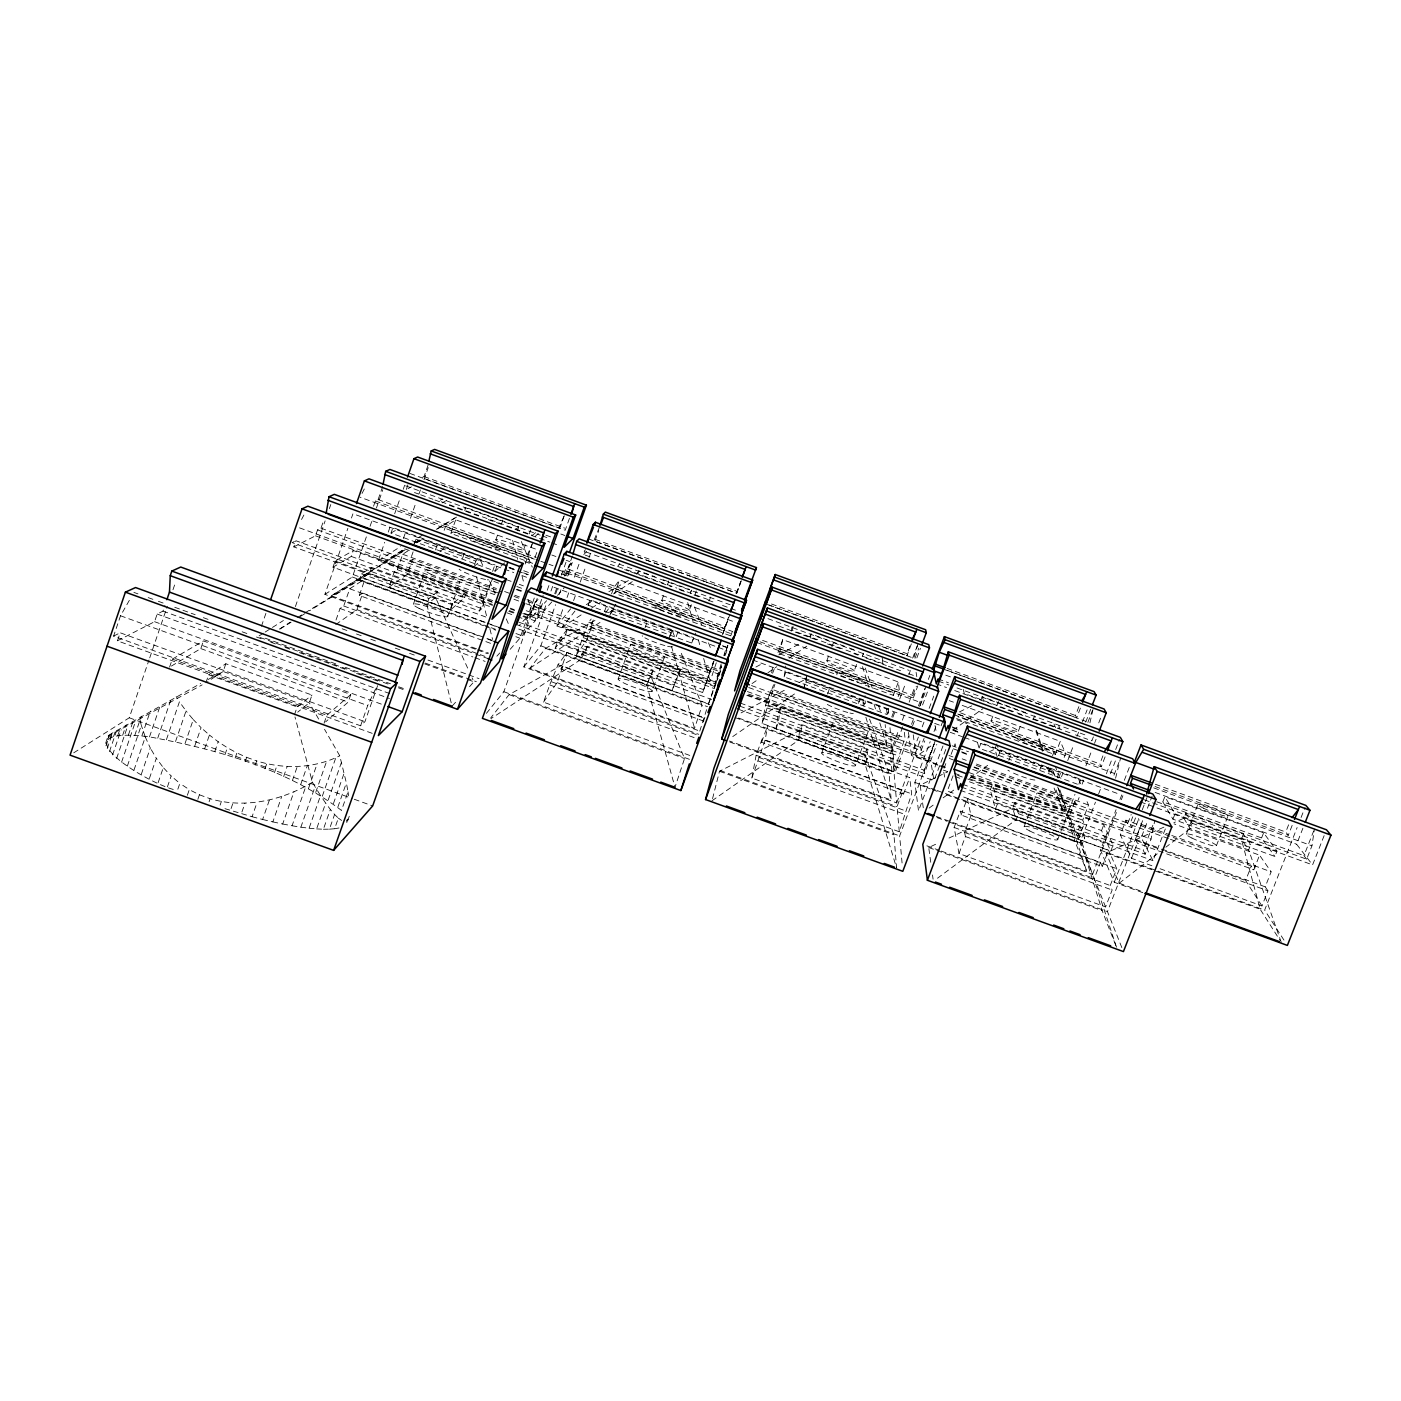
<?xml version="1.0" encoding="UTF-8"?>
<svg xmlns="http://www.w3.org/2000/svg" width="1401" height="1401" viewBox="0 0 1401 1401"><rect width="100%" height="100%" fill="white"/><g stroke="black" fill="none" stroke-linecap="round" stroke-linejoin="round"><path stroke-width="0.75" stroke-dasharray="5 3.75" d="M712.006 800.759L798.552 740.236L800.777 734.229L801.757 724.58L867.044 748.414L867.429 758.571L865.188 764.561L896.57 867.919L893.943 834.838L864.837 754.298L867.044 748.414M806.083 681.972L806.871 674.319L804.121 687.313L806.083 681.972L865.328 703.652L865.03 695.614M810.549 638.085L810.969 633.952L847.272 647.262M1152.62 802.826L1306.66 859.198L1311.949 845.819L1314.436 829.042M775.961 728.923L778.203 722.863L780.672 706.699L892.612 747.609L894.223 765.244L891.964 771.268L775.961 728.923L778.518 712.549L780.672 706.699M793.001 626.3L792.371 630.45L885.047 664.424M850.722 695.141L889.127 709.204L887.113 714.563L784.087 676.876L785.768 666.07M791.232 631.098L791.898 626.895M751.847 778.045L765.086 740.358L767.66 725.718L909.704 777.59L911.648 793.842L899.284 831.774L751.847 778.045L756.137 755.262L762.179 738.905L903.155 790.357L903.54 794.017L761.566 742.215L762.179 738.905M904.328 732.338L904.993 737.924L893.908 771.548L762.126 723.424L774.946 684.126M779.604 653.216L782.739 639.627L898.339 681.989L899.6 692.689L898.129 696.63M770.515 693.075L770.988 690.413L897.586 736.698L897.901 739.658L770.515 693.075L773.93 683.811M762.126 723.424L765.576 705.123L770.988 690.413M771.636 672.865L772.844 666.421M961.436 787.099L1145.177 854.207L1151.044 839.094L1154.844 820.198M1115.564 778.291L1120.59 758.011M1089.925 722.863L1093.253 708.328M712.549 798.658L719.501 771.286L799.586 730.446L801.757 724.58M739.71 706.104L924.572 773.632L935.448 739.938M173.269 789.463C138.804 779.306 56.705 725.228 149.504 736.873C216.7 749.377 286.277 768.729 341.476 810.426L348.026 791.828L346.362 782.914L339.76 755.804L324.524 729.291M919.634 706.542L925.711 686.578M917.935 643.987L913.75 658.242L766.277 604.146M718.433 676.21L721.708 666.736M727.925 645.458L724.177 655.703L727.714 645.423M618.769 594.865L730.744 635.879L731.41 633.777L616.02 591.52L614.689 593.376L619.575 579.839L735.683 622.394M699.782 731.094L706.892 708.731M721.533 665.51L708.451 703.827L576.021 655.458L588.788 622.307L591.187 618.997M721.182 663.899L714.878 683.688L556.862 625.932L563.395 607.666M723.897 655.388L726.506 647.174L722.461 645.686M652.971 670.221L650.817 676.123L684.529 758.554L674.984 787.292L646.667 684.774L652.971 670.221L587.299 646.229L581.818 654.267L579.629 660.309L491.103 718.538M594.97 620.433L545.549 648.365L529.893 668.224L694.563 728.292L702.111 705.526L680.448 651.202M574.953 611.064L562.256 627.175L710.167 681.236L716.296 662.761M377.622 685.597L364.943 721.673L360.6 725.788L113.604 636.107L120.521 615.757L130.801 597.789M372.211 733.353L117.421 640.835L120.171 632.779L364.943 721.673M105.635 743.353L108.052 735.858L111.695 733.441L200.623 683.478M107.772 739.325L109.243 735M105.951 745.84L109.471 735.49L202.129 684.861M110.206 737.802L111.695 733.441M107.229 748.607L112.115 734.247M113.516 736.628L115.355 731.217M109.436 751.654L116.038 732.303M117.421 640.835L154.565 621.694L157.175 614.041L162.989 611.099L164.933 605.407M117.666 735.805L120.206 728.345M112.57 754.946L121.204 729.658M122.623 735.332L126.195 724.877M73.745 752.81L129.26 717.785L148.996 659.959M149.714 657.892L167.332 606.265M172.971 589.751L175.808 581.485M116.616 758.466L127.596 726.313M128.332 735.192L133.253 720.797M121.572 762.197L135.197 722.321M134.759 735.42L141.326 716.174M127.351 766.084L141.308 725.333L139.977 719.781M516.619 624.601L702.619 692.549L714.002 661.237M531.715 608.192L709.239 673.093L710.149 670.449L533.763 605.968L529.631 614.076L519.561 625.126M566.127 570.802L724.335 628.751L725.053 626.65L567.755 569.034L564.253 576.056M736.488 593.078L740.656 581.573M141.834 735.98L150.362 711.043M133.971 770.112L145.301 737.031L141.308 725.333M169.556 667.156L172.305 659.135L203.443 640.94L350.81 694.511L348.149 702.129L325.662 721.83M149.504 736.873L160.292 705.439M141.326 774.245L150.31 748.046L145.301 737.031M157.735 738.117L171.01 699.397M149.399 778.448L156.334 758.274L150.31 748.046M166.421 739.658L179.433 701.796L176.176 696.49M171.395 666.07L200.798 648.593L203.443 640.94M158.12 782.686L163.304 767.608L156.334 758.274M175.545 741.497L186.035 710.955L179.433 701.796M167.402 786.924L171.15 776.014L163.304 767.608M185.002 743.633L193.268 719.589L186.035 710.955M205.912 682.742L208.626 674.809L225.841 663.759L311.985 695.054L309.288 702.759L297.73 712.163M177.839 789.201L179.853 783.369L171.15 776.014M194.739 746.05L201.079 727.644L193.268 719.589M225.841 663.759L223.179 671.482L207.628 681.604M187.349 795.278L189.293 789.656L179.853 783.369M204.686 748.712L209.414 735.035L201.079 727.644M197.856 799.306L199.415 794.787L189.293 789.656M214.791 751.601L218.188 741.742L209.414 735.035M261.409 626.352L266.4 611.922M485.849 617.018L293.807 546.88L295.926 540.733L481.804 608.629L492.679 577.983L479.3 610.976L292.161 542.625L295.926 540.733M224.948 754.719L227.382 747.731L218.188 741.742M209.117 801.705L210.15 798.728C244.58 808.972 282.231 800.479 312.423 782.231L294.981 716.962M235.123 758.029L236.892 752.932L227.382 747.731M220.115 805.102L221.376 801.46M293.807 546.88L315.505 535.812L317.554 529.893L320.987 528.177L323.543 520.822M295.401 606.58L325.137 520.874M329.375 508.633L330.794 504.553M245.228 761.496L246.664 757.346L236.892 752.932M231.077 808.57L233.021 802.948M255.192 765.121L256.663 760.918C283.702 769.359 314.192 768.676 339.76 755.804M241.935 811.967L244.982 803.176M333 567.177L335.137 561.048L353.332 550.505L466.586 591.905L464.502 597.807L450.421 610.048L333 567.177L351.266 556.425L353.332 550.505M475.359 649.223L324.892 594.357L347.868 528.335M351.458 518.02L352.894 513.904M264.964 768.851L266.785 763.633M224.948 808.675L252.075 816.73L257.154 802.16M274.456 772.687L276.978 765.471M294.42 714.86L297.17 706.962L311.985 695.054M252.075 816.73L262.617 819.48L269.447 799.901M373.542 506.216L375.38 500.945L378.112 499.562L382.683 486.445M336.012 620.03L340.04 608.489L343.718 606.003L349.725 588.788L365.136 578.736L488.249 623.69M324.892 594.357L352.369 577.019L366.519 536.425M370.057 526.286L372.193 520.191M376.431 508.02L382.806 489.755M283.632 776.592L287.17 766.435M262.617 819.48L272.845 821.897L281.741 796.433M371.58 567.405L369.496 573.359L359.392 579.891L426.832 604.514L435.536 597.491L437.637 591.537L371.58 567.405L361.528 573.815L359.392 579.891L309.551 610.766M292.389 780.55L297.31 766.487M490.543 643.322L359.304 595.425L365.136 578.736M335.75 624.566L356.94 609.68L362.719 593.113L484.886 637.7M272.845 821.897L282.687 824.016L293.947 791.793M492.276 602.325L378.27 560.663L384.697 542.31M388.252 532.117L390.406 525.988M394.679 513.747L400.388 497.443M403.243 489.282L404.661 485.201M300.707 784.507L307.309 765.646M324.051 723.231L326.853 715.246L350.81 694.511M504.71 562.852L495.166 571.153L391.019 533.045L392.928 527.599L495.043 564.971M406.272 489.509L407.989 484.606M282.687 824.016L292.056 825.767L305.978 786.014M308.5 788.465L317.099 763.913M292.056 825.767L300.865 827.185L315.05 786.714L312.423 782.231M569.436 518.37L565.198 530.243L421.841 477.653L424.065 476.55L428.216 464.694M403.383 538.509L405.519 532.433M410.475 518.265L416.167 502.066M419.004 493.958L420.423 489.912M423.978 479.79L428.233 467.636M315.715 792.388L326.626 761.286M485.201 622.307L388.953 587.159L394.381 571.661L397.324 569.682L402.717 554.271L409.793 549.665M300.865 827.185L309.078 828.236L320.549 795.54L315.05 786.714M322.3 796.223L335.802 757.783M414.031 544.604L415.939 539.192L422.296 535.147M495.586 592.57L409.828 561.206L413.102 551.836M309.078 828.236L316.608 828.919L325.662 803.141L320.549 795.54M388.953 587.159L407.341 574.217L412.559 559.349L501.856 591.993M328.219 799.989L341.494 762.214M316.608 828.919L323.403 829.234L330.356 809.445L325.662 803.141M360.6 725.788L367.692 705.579L376.414 687.12M333.42 803.631L344.173 773.019M323.403 829.234L329.428 829.164L334.594 814.454L330.356 809.445M337.851 807.116L346.362 782.914M413.33 604.321L425.274 570.382M329.428 829.164L334.629 828.744L338.359 818.131L334.594 814.454M435.413 549.963L437.532 543.956M444.135 530.366L445.553 526.391L455.675 519.789L537.511 549.77M349.269 816.258L346.677 823.578L347.273 819.095M532.678 563.342L450.877 533.396L455.675 519.789M437.637 591.537L428.969 598.455L426.832 604.514L452.05 706.174L456.428 701.306M464.729 510.612L465.868 507.425L462.645 509.474M462.488 558.526L464.642 552.449M447.795 616.352L459.773 582.483M450.421 610.048L452.576 603.936L466.586 591.905M474.536 564.708L475.815 561.1L481.296 556.74M495.849 539.77L497.95 533.869M501.435 524.027L502.836 520.086M492.592 571.398L494.746 565.321M495.166 571.153L497.092 565.724M517.67 530.016L518.808 526.829L514.727 525.34M523.694 549.612L525.795 543.711M529.28 533.886L530.681 529.946M525.165 563.99L532.1 544.534M535.129 557.16L537.301 551.083M510.157 649.328L519.929 638.208L534.639 597.036M559.664 528.667L564.778 514.36L558.824 528.054L548.632 524.307M515.936 633.532L522.065 635.774L535.129 602.693L538.037 599.558M533.763 605.968L536.373 598.665M486.41 713.354L503.852 691.726L537.178 598.437M526.216 603.761L538.474 608.244L543.15 595.18M522.065 635.774L535.112 620.923L540.401 606.09L526.198 600.906M522.801 613.498L537.056 618.699L543.588 600.434M547.213 590.276L549.402 584.182M697.733 730.341L523.834 666.911L546.583 603.341M550.978 591.029L553.185 584.882M554.726 593.691L556.933 587.527M561.363 575.163L567.247 558.701M555.672 593.954L557.808 587.982M563.762 574.182L565.198 570.207L572.291 562.519L566.162 560.277M567.755 569.034L572.431 555.969M523.834 666.911L540.821 645.826L555.567 604.689M559.244 594.409L561.451 588.227M565.864 575.881L571.766 559.437M561.311 573.832L567.44 576.074L572.291 562.519M567.037 597.526L569.226 591.45M574.305 577.23L579.401 563.027M589.926 556.845L583.797 554.586L584.97 551.329M555.146 648.295L557.335 642.201L567.633 628.839L680.221 669.976L671.85 690.903L555.146 648.295L565.514 634.706L567.633 628.839M732.408 591.59L593.796 540.733L599.365 527.494M573.587 600.591L575.811 594.427M580.242 582.08L586.143 565.619M589.103 557.388L590.574 553.272M595.005 540.926L598.7 530.629M689.765 755.437L543.518 702.146L549.7 684.949L558.001 664.792L566.95 652.428L709.799 704.598M703.74 721.112L560.995 669.03L566.95 652.428M543.518 702.146L557.09 682.672L562.992 666.211L704.738 717.942M588.087 605.162L590.031 599.733L693.635 637.648L691.656 643.059L588.087 605.162L591.59 600.556M590.609 627.315L592.22 625.039L719.431 671.552L718.625 674.109L590.609 627.315L593.971 617.981M576.021 655.458L586.896 639.837L592.22 625.039M587.299 646.229L585.18 652.148L579.629 660.309L646.667 684.774L650.817 676.123L585.18 652.148L509.088 694.633L490.63 718.065M604.409 611.799L607.281 603.831M611.536 593.919L613.691 587.965L619.575 579.839M611.536 610.766L609.593 616.142L615.88 604.409L611.536 610.766L671.097 632.569L673.531 627.49M637.683 574.007L638.821 570.837L655.038 576.774M618.121 679.082L630.327 645.353M645.108 627.63L648.033 619.575M661.71 600.539L664.564 592.711M667.401 584.865L668.82 580.942M722.653 634.408L729.781 614.776M702.619 692.549L714.738 659.206M669.801 636.142L671.097 632.569M652.025 691.394A18.108 2.504 19.9 0 0 628.786 680.308A18.108 2.504 19.9 0 0 624.636 683.39A18.108 2.504 19.9 0 0 652.025 691.394L664.407 657.297M690.36 593.323L691.516 590.154L689.747 593.814M676.21 636.684L677.664 632.639M689.187 610.556A14.675 1.646 20 0 0 670.203 601.905A14.675 1.646 20 0 0 667.104 603.778A14.675 1.646 20 0 0 689.187 610.556L691.323 604.689M694.878 594.9L696.315 590.977M671.85 690.903L680.221 669.976M736.576 593.551L741.777 579.331L736.716 593.306L720.482 587.352M724.335 628.751L728.45 617.368M722.706 634.128L728.362 618.647M709.239 673.093L713.529 661.377M730.744 635.879L732.145 632.026M725.228 655.405L728.187 647.332M715.648 683.846L717.732 678.119M708.293 704.65L718.03 678.031M718.783 676L721.778 667.804M703.249 722.04L705.754 714.773M782.739 639.627L777.783 653.094L778.185 650.905L893.067 692.97L893.313 695.404L836.555 674.634M772.616 673.338L774.806 667.401M784.087 676.876L786.084 671.482M761.566 742.215L767.66 725.718M809.796 637.105L810.969 633.952M826.818 660.694L828.972 654.862M831.861 647.052L833.315 643.164M827.518 693.985L829.76 687.979M821.757 752.932L834.208 719.431M854.155 670.991A14.623 1.646 20.4 0 0 834.576 662.113A14.623 1.646 20.4 0 0 832.719 664.442A14.623 1.646 20.4 0 0 854.155 670.991L857.062 663.198M862.228 656.333L863.401 653.181L863.576 657.524M858.463 703.372L859.969 699.362M855.451 765.646A18.02 2.487 20.4 0 0 831.301 754.246A18.02 2.487 20.4 0 0 829.042 757.994A18.02 2.487 20.4 0 0 855.451 765.646L867.955 732.163A18.038 2.294 20.4 0 0 843.717 720.902A18.038 2.294 20.4 0 0 841.563 724.352A18.038 2.294 20.4 0 0 867.955 732.163M911.368 643.865L906.972 655.615L910.317 643.847M893.313 695.404L898.339 681.989M912.646 658.137L917.182 646.001M891.772 716.944L893.996 711.007M892.84 717.417L895.134 711.288M899.705 699.064L905.817 682.76M908.864 674.599L910.387 670.519M914.976 658.295L918.793 648.103M916.849 657.962L920.475 648.26M746.838 695.369L891.824 748.362L898.601 730.271M902.367 720.219L904.626 714.195M909.144 702.146L915.168 686.07M891.964 771.268L890.441 753.44L892.612 747.609M893.908 771.548L892.104 751.374L897.586 736.698M759.99 641.798L913.294 697.961L912.927 695.474L916.377 686.227M913.294 697.961L917.795 685.947M897.901 739.658L902.752 726.734M911.543 724.247L913.837 718.135M918.426 705.911L924.993 688.504M928.355 679.432L929.879 675.352M729.851 742.057L896.693 802.913L894.188 774.841L908.706 736.173M912.524 725.981L915.589 717.837M920.177 705.631L926.289 689.345M922.576 704.966L927.865 690.833M937.864 765.174L911.438 755.524L918.373 737.084M922.208 726.839L924.52 720.692M929.143 708.398L933.767 696.104M896.693 802.913L920.334 740.026M899.284 831.774L897.025 806.643L903.155 790.357M748.747 687.541L921.14 750.551L920.667 747.433L924.065 738.397M903.54 794.017L909.704 777.59M921.14 750.551L924.783 740.849M942.961 745.997L918.513 810.864L914.871 782.388L930.176 741.707M934.012 731.532L937.076 723.389M924.572 773.632L924.065 770.2L933.942 743.984M902.069 862.981L899.652 835.907L934.187 744.141M941.104 725.788L943.398 719.676M933.661 778.693L930.684 760.655L936.779 744.491M934.747 778.693L946.043 748.764M944.064 768.273L946.13 762.774M981.12 699.905L982.311 696.77L994.342 701.183M953.048 775.804L947.304 791.04L955.482 794.034M1077.422 784.21L979.036 748.204L981.068 742.845L1083.568 780.357L1081.519 785.698L1078.28 778.448M991.05 720.867L993.256 715.053M996.917 705.351L998.388 701.481M961.051 814.997L967.268 798.605L1108.541 850.197L1116.755 868.69L1110.24 885.52L1112.131 890.02L1105.582 906.937L959.002 853.524L954.116 827.466L960.28 811.197L1100.486 862.368L1102.237 866.519L961.051 814.997L960.28 811.197M996.864 743.861L994.885 749.08L997.6 758.099L999.613 752.792L997.407 745.647M959.002 853.524L965.447 836.537L964.606 832.422L971.016 815.522L967.268 798.605M990.279 789.919L992.486 784.105L1103.778 824.786L1113.059 845.171L1110.748 851.16L995.446 809.06L990.279 789.919L1101.554 830.565L1110.748 851.16M1018.387 731.164L1020.593 725.333M1008.878 760.358L1011.907 752.372M995.446 809.06L997.722 803.036L992.486 784.105M1033.308 719.046L1034.498 715.893L1036.057 719.676M1014.954 802.458L1012.73 808.307L1016.163 819.69L1082.395 843.857L1116.807 948.039L1102.167 910.685L1077.614 832.001L1079.856 826.17L1014.954 802.458L1018.439 813.718L1016.163 819.69L936.814 878.725M1039.822 769.727L1042.116 763.755M1024.078 826.783L1036.793 793.491M1052.554 755.699L1053.99 751.917L958.004 716.769M956.568 718.573L1055.163 754.684L1060.259 741.322L961.629 705.176M1080.399 708.118L1076.668 717.855L1075.495 715.508L1079.19 705.824M1064.182 757.433L1065.671 753.51L1060.259 741.322M1057.195 777.888L1058.543 774.35L1055.478 766.907M1058.666 778.01L1060.925 772.109M1061.503 776.802L1063.061 772.757M1067.72 760.585L1073.919 744.351M1077.019 736.243L1078.577 732.18M1082.465 722.04L1087.106 709.869M1085.757 722.128L1090.941 708.608M1087.859 722.408L1092.482 710.325M1093.393 736.856L1091.869 740.831L1089.978 737.119M1098.734 722.916L1101.781 714.965M970.368 777.065L1067.93 812.72L1074.97 794.349M1078.875 784.157L1080.434 780.077M1085.915 765.804L1091.379 751.531M1094.514 743.371L1096.072 739.29M1057.755 839.497L1070.522 806.205M963.678 797.029L1078.402 838.919L1069.296 816.118L1074.882 801.53L975.324 765.121M974.063 767.503L1076.301 804.875L1079.12 797.537M1105.091 756.855L1101.256 766.802L1099.82 763.93L1103.34 754.736M1078.402 838.919L1084.234 823.735L1082.728 820.145L1088.524 805.05L1086.055 799.463M949.23 822.072L1092.57 874.347L1079.891 842.649L1095.459 802.16M1098.577 794.052L1101.676 785.961M1106.352 773.807L1112.569 757.608M1115.686 749.517L1119.574 739.395M1079.856 826.17L1084.689 837.921L1082.395 843.857L1077.614 832.001L1012.73 808.307L946.305 839.304M1110.468 773.772L1115.861 759.71M1113.97 775.208L1119.119 761.829M1101.554 830.565L1103.778 824.786M1124.32 780.339L1130.362 764.631M1142.778 892.665L1114.268 882.262L1100.468 850.162L1116.054 809.69M1119.959 799.568L1122.306 793.509M1092.57 874.347L1117.438 809.813M1121.325 799.726L1122.884 795.698M1105.582 906.937L1094.251 878.567L1100.486 862.368M1102.237 866.519L1108.541 850.197M1151.902 865.748L1131.518 858.305L1120.31 834.768L1125.931 820.198L1251.303 866.028L1253.807 869.776L1259.552 855.17L1174.056 823.876M1168.364 838.534L1127.665 823.665L1131.202 814.489M1135.528 817.921L1131.798 827.571L1129.977 823.963L1132.761 816.783M1114.268 882.262L1139.188 817.764M1142.305 809.708L1146.981 797.607M1121.833 947.584L1107.455 911.613L1142.726 820.408M1147.419 808.254L1152.13 796.101M1160.063 868.725L1261.968 905.939L1267.905 890.843L1137.384 843.157L1135.528 839.444L1141.36 824.366L1138.348 818.604M1131.518 858.305L1137.384 843.157M1165.317 828.954L1153.005 860.687L1141.237 837.605L1147.454 821.546M1145.177 854.207L1143.198 850.249L1154.056 822.194M1162.83 801.827L1164.826 796.661L1263.614 832.824L1276.976 851.143L1274.892 856.466L1172.952 819.165L1162.83 801.827L1261.583 837.973L1274.892 856.466M1172.952 819.165L1175.019 813.841L1164.826 796.661M1281.25 942.278L1248.659 849.952L1250.725 844.68L1243.423 834.12L1185.859 813.053L1183.845 818.237L1173.863 822.702M1186.262 834.313L1197.82 804.559M1185.859 813.053L1192.111 823.228L1190.062 828.516L1165.877 847.185M1216.418 845.679L1228.029 815.925M1243.423 834.12L1241.391 839.304L1260.199 909.284L1280.076 940.439M1261.583 837.973L1263.614 832.824M1261.968 905.939L1245.612 880.546L1251.303 866.028M1292.16 825.399L1288.272 835.294L1285.768 832.036L1289.34 822.895M1267.905 890.843L1265.226 886.833L1271.127 871.825L1259.552 855.17M1283.964 940.106L1264.648 910.107L1297.133 827.536M1301.091 817.466L1305.049 807.414M1324.138 835.626L1312.579 864.907L1296.608 844.225L1302.895 828.254M1306.66 859.198L1303.946 855.661L1313.683 830.951M691.656 643.059L695.772 633.129M709.081 600.976L710.675 597.106M532.783 542.59L526.005 557.983L360.11 497.215M669.135 637.928L672.427 631.08L613.971 609.68L608.279 612.902M362.036 493.45L364.925 487.793M301.548 519.473L304.577 513.729M636.474 574.27L638.821 570.837M605.6 612.973L608.945 608.157M560.995 669.03L562.992 666.211M617.683 566.372L619.907 563.465M556.862 625.932L570.645 608.822M537.056 618.699L551.784 601.94M557.528 595.372L564.218 587.772M469.528 686.7L473.888 681.814L472.102 677.891M496.882 656.176L499.754 652.971M524.447 613.375L532.59 616.352L546.618 600.696M538.474 608.244L540.401 606.09M567.44 576.074L569.034 574.305L562.939 572.081M583.797 554.586L586.564 551.556M584.129 551.258L585.548 549.7M346.537 821.021L348.184 819.287M479.3 610.976L481.804 608.629M535.375 536.198L538.387 533.571M535.585 532.66L532.59 535.235L439.021 500.928L442.348 499.001M473.906 566.494L480.788 560.943L483.415 566.932M516.023 529.053L518.808 526.829M1163.898 827.15L1106.019 852.999L1119.224 883.19L1157.226 853.839M929.108 808.079L934.379 804.227M943.153 797.817L953.696 790.129M969.492 778.606L990.577 763.23M913.242 734.807L916.236 756.558L933.731 743.984M952.978 730.166L982.731 708.801M440.002 551.258L446.691 546.548M732.758 736.576L795.19 693.477M752.039 683.583L757.328 679.958M767.941 672.725L776.767 666.683M789.131 658.242L806.783 646.176M359.304 595.425L362.719 593.113M409.828 561.206L412.559 559.349M450.877 533.396L453.136 531.855L532.433 560.908M529.893 668.224L600.539 622.062M562.256 627.175L582.361 614.111M591.502 608.174L600.644 602.237M613.445 593.919L633.55 580.837M417.235 542.537L422.034 539.438L480.788 560.943M279.552 629.014L290.287 622.132M476.445 648.733L331.319 595.793L405.257 549.735M491.874 601.467L383.962 562.029L402.893 549.875M263.318 633.199L257.837 636.649L390.266 684.844M265.157 632.044L270.638 628.594M272.459 627.438L283.422 620.52M378.27 560.663L400.546 546.618M280.007 629.049L291.075 622.202M300.322 616.475L307.695 611.904M383.962 562.029L404.241 549.472M415.291 542.625L422.682 538.072M437.427 528.948L457.689 516.391M331.319 595.793L404.854 550.295M413.925 543.063L421.368 538.492M436.254 529.35L454.87 517.932M416.43 542.87L422.034 539.438M297.432 617.543L302.984 614.146M304.823 613.008L369.496 573.359L435.536 597.491L467.654 668.084M391.019 533.045L398.234 528.807M442.313 502.871L447.339 499.929M586.248 604.619L593.779 600.311M608.857 591.73L629.574 579.909M208.136 679.485L223.179 671.482L309.288 702.759L319.095 719.816M755.91 667.016L763.527 662.971M778.763 654.88L799.708 643.742M741.076 712.881L785.576 689.66M799.113 682.602L804.927 679.573L863.069 700.85L864.522 704.896M408.006 488.634L411.491 486.865M113.604 636.107L120.171 632.779M959.387 711.953L972.837 705.298M923.277 807.799L920.159 785.138L935.886 777.537M937.864 776.592L947.689 771.846M988.983 751.934L994.885 749.08L1052.729 770.252L1056.512 779.656M930.754 862.298L928.723 847.517L938.495 842.947M108.122 736.033L109.471 735.49M334.629 828.744L338.972 827.973M246.664 757.346L256.663 760.918M133.883 592.395L137.981 593.884M148.191 597.614L156.369 600.574M158.401 601.327L166.579 604.286M174.74 607.263L195.177 614.706M203.355 617.666L209.485 619.907M242.163 631.798L248.292 634.023M256.471 637L262.582 639.224M270.761 642.201L276.89 644.425M285.068 647.402L291.198 649.626M299.359 652.603L330.006 663.759M332.055 664.494L348.394 670.449M356.554 673.408L379.041 681.587M162.989 611.099L391.212 694.108M157.175 614.041L389.425 698.504M154.565 621.694L381.72 704.265M120.521 615.757L367.692 705.579M200.798 648.593L348.149 702.129M172.305 659.135L326.853 715.246M208.626 674.809L297.17 706.962M129.26 717.785L352.211 798.517M354.26 799.253L372.666 805.925M402.717 554.271L496.427 588.525M504.588 591.52L512.731 594.497M514.762 595.232L524.955 598.963M526.986 599.716L535.129 602.693M588.788 622.307L720.534 670.484M773.912 690.01L904.993 737.924M962.189 758.852L966.252 760.34M976.444 764.053L1088.524 805.05M1141.36 824.366L1169.747 834.751M1171.779 835.486L1271.127 871.825M514.027 596.441L524.167 600.153M948.897 755.454L952.96 756.943M320.987 528.177L498.388 593.043M751.426 685.544L920.667 747.433M974.098 766.96L1129.977 823.963M513.974 599.278L524.184 603.025M953.608 760.025L949.528 758.536L955.097 743.773L956.393 749.605M1170.395 839.287L1253.807 869.776M317.554 529.893L496.112 595.18M972.662 769.394L1131.798 827.571M299.551 527.862L484.781 595.565M526.198 610.696L708.223 677.226M747.381 691.551L930.299 758.414M969.229 772.634L1151.044 839.094M315.505 535.812L493.607 600.906M529.631 614.076L716.874 682.515M748.642 694.125L930.684 760.655M970.578 775.243L1141.237 837.605M510.192 608.157L514.272 609.645M747.854 695.019L886.868 745.822L885.169 724.527M916.236 756.558L946.743 767.713M971.173 776.627L1062.711 810.093L1055.303 787.59M510.594 609.032L514.657 610.521M939.896 765.927L948.022 768.886M397.324 569.682L493.012 604.637M509.299 610.591L515.41 612.832M523.554 615.81L529.648 618.034M583.271 637.63L714.948 685.754L714.072 688.486L581.555 640.064M768.291 705.246L899.302 753.108M954.414 773.264L960.526 775.489M970.718 779.219L1082.728 820.145M1135.528 839.444L1159.853 848.341M1161.884 849.076L1265.226 886.833M407.341 574.217L492.522 605.355M508.738 611.274L514.832 613.498M522.941 616.475L535.112 620.923M586.896 639.837L714.037 686.297M765.576 705.123L892.104 751.374M943.381 770.112L947.444 771.583M957.583 775.296L965.709 778.273M967.741 779.009L1069.296 816.118M1120.31 834.768L1163.443 850.53M1165.509 851.283L1245.612 880.546M394.381 571.661L490.7 606.861M507.092 612.85L515.288 615.845M517.337 616.598L527.582 620.345M767.783 708.1L899.617 756.277M955.097 776.557L961.244 778.798M969.457 781.793L1084.234 823.735M351.266 556.425L464.502 597.807M565.514 634.706L678.084 675.842M778.518 712.549L890.441 753.44M518.86 622.167L703.6 689.66M740.446 703.109L924.065 770.2M962.732 784.315L1143.198 850.249M335.137 561.048L452.576 603.936M557.335 642.201L674.074 684.826M778.203 722.863L894.223 765.244M997.722 803.036L1113.059 845.171M518.738 629.031L711.603 699.467M738.204 709.186L933.994 780.69M960.438 790.357L1153.005 860.687M361.528 573.815L428.969 598.455M581.818 654.267L648.856 678.749M800.777 734.229L867.429 758.571M1018.439 813.718L1084.689 837.921M487.25 623.06L497.495 626.79M490.297 624.443L496.462 626.685M352.369 577.019L489.282 627M491.331 627.753L495.411 629.242M515.848 636.702L519.929 638.208M540.821 645.826L707.54 706.699M738.572 718.03L894.188 774.841M914.871 782.388L935.255 789.831M937.287 790.584L943.398 792.808M945.43 793.561L959.703 798.763M961.734 799.498L1079.891 842.649M1100.468 850.162L1155.878 870.389M1157.927 871.142L1264.648 910.107M356.8 579.454L483.503 625.704M485.552 626.457L495.779 630.187M545.549 648.365L702.111 705.526M735.385 717.662L889.092 773.79L891.176 800.006L729.448 741.006M920.159 785.138L930.352 788.851M932.401 789.604L938.512 791.828M946.656 794.805L1075.11 841.703L1086.738 871.334L936.061 816.38M1106.019 852.999L1260.199 909.284M486.918 638.453L493.029 640.677M349.725 588.788L479.685 636.212M487.793 639.171L493.888 641.395M558.001 664.792L705.386 718.573M765.086 740.358L911.648 793.842M971.016 815.522L1116.755 868.69M478.477 649.469L488.704 653.199M1119.224 883.19L1143.829 892.157M477.391 649.976L487.548 653.689M936.936 817.589L947.181 821.319M356.94 609.68L487.163 657.174M557.09 682.672L698.749 734.334M756.137 755.262L897.025 806.643M954.116 827.466L1094.251 878.567M343.718 606.003L473.591 653.356M475.622 654.092L487.793 658.54M551.854 681.902L699.152 735.613M758.817 757.381L905.274 810.776M964.606 832.422L1110.24 885.52M340.04 608.489L472.89 656.946M474.939 657.682L485.166 661.412M549.7 684.949L696.034 738.292M758.169 760.953L905.694 814.734M965.447 836.537L1112.131 890.02M342.159 628.786L348.289 631.01M356.467 633.988L362.596 636.229M370.757 639.206L376.887 641.43M395.275 648.138L401.404 650.362M409.582 653.339L415.694 655.58M427.953 660.046L466.778 674.179M468.81 674.932L479.019 678.644M425.291 663.093L476.358 681.692M503.852 691.726L690.64 759.762M720.044 770.48L899.652 835.907M926.902 845.836L939.213 850.319M941.262 851.072L1107.455 911.613M424.643 663.881L465.692 678.837M467.741 679.573L473.888 681.814M509.088 694.633L684.529 758.554M719.501 771.286L893.943 834.838M928.723 847.517L934.852 849.742M936.884 850.477L1102.167 910.685M265.227 638.208L337.081 664.354M345.294 667.331L390.459 683.776M398.672 686.753L406.885 689.747M398.427 687.803L406.57 690.763M424.065 476.55L564.638 528.107M595.127 539.297L737.066 591.362M771.531 604.006L906.675 653.584M947.094 668.417L1075.495 715.508M769.009 605.004L904.941 654.88M947.601 670.519L976.287 681.044M978.336 681.797L1076.668 717.855M409.933 473.433L460.911 492.136M462.96 492.889L532.31 518.317M534.359 519.07L546.6 523.554M588.543 538.947L690.028 576.179M692.059 576.914L704.248 581.38M706.279 582.133L718.45 586.599M943.171 669.03L971.699 679.503M979.859 682.48L985.971 684.721M988.003 685.474L1000.244 689.957M1002.275 690.711L1057.3 710.902M1065.46 713.88L1085.845 721.357M560.803 534.009L564.883 535.497M945.78 675.194L951.892 677.419M545.882 535.164L551.959 537.389M938.11 678.96L948.389 682.725M467.899 508.178L498.441 519.368M500.472 520.121L512.696 524.587M663.146 579.751L689.485 589.418M849.286 647.998L857.359 650.957M996.356 701.919L1028.474 713.687M405.589 485.797L540.156 535.129M542.205 535.882L550.348 538.877M586.161 551.994L730.219 604.812M767.941 618.647L909.179 670.431M938.6 681.201L948.775 684.949M956.936 687.926L1085.267 734.982M618.139 566.582L676.858 588.105M678.872 588.858L709.239 599.978M967.758 694.756L1059.997 728.555L1058.28 724.807M414.468 492.522L418.566 494.028M420.615 494.781L432.927 499.281M434.975 500.034L441.122 502.294M449.318 505.306L480.07 516.566M488.266 519.578L504.675 525.585M506.724 526.338L537.476 537.616M539.525 538.369L549.77 542.117M551.819 542.87L560.015 545.882M610.328 564.323L614.409 565.811M624.601 569.559L628.681 571.048M630.73 571.801L642.954 576.284M645.003 577.037L671.517 586.756M679.678 589.733L685.807 591.993M693.968 594.97L700.08 597.229M708.241 600.206L714.37 602.448M722.531 605.442L728.643 607.684M730.692 608.437L738.852 611.431M778.746 626.054L819.34 640.94M827.466 643.917L833.56 646.141M835.591 646.894L843.717 649.871M853.857 653.584L857.92 655.073M866.046 658.05L872.14 660.291M874.171 661.027L886.343 665.493M888.374 666.246L900.563 670.711M908.671 673.688L914.765 675.912M936.288 683.811L946.533 687.558M954.711 690.553L991.558 704.073M999.754 707.067L1016.128 713.074M1018.177 713.827L1024.306 716.069M1032.502 719.081L1063.201 730.324M1065.25 731.077L1073.446 734.089M1075.495 734.842L1087.771 739.343M551.836 555.024L555.934 556.53M949.3 700.658L953.398 702.164M378.112 499.562L536.215 557.475M762.529 640.38L912.927 695.474M960.526 712.899L1099.82 763.93M1155.335 784.262L1285.768 832.036M445.553 526.391L538.825 560.54M540.856 561.293L546.933 563.517M548.964 564.27L553.027 565.741M613.691 587.965L732.776 631.588M781.058 649.276L899.6 692.689M957.829 714.02L1065.671 753.51M375.38 500.945L534.411 559.192M958.914 714.668L1101.256 766.802M1155.037 786.504L1288.272 835.294M559.087 570.102L724.089 630.52M756.995 642.569L921.087 702.672M953.818 714.668L1117.052 774.438M1153.706 787.87L1311.949 845.819M779.814 653.847L834.541 673.881M524.727 561.573L532.905 564.568M956.988 719.869L967.163 723.599M1155.107 792.423L1296.608 844.225M952.242 726.926L960.456 729.921M1156.928 801.845L1303.946 855.661M523.729 570.75L529.806 572.974M952.645 727.749L960.788 730.727M508.843 567.177L514.973 569.419M952.803 729.676L960.963 732.67M1144.407 799.813L1150.571 802.072M509.334 567.685L515.445 569.909M523.571 572.886L529.666 575.128M934.625 723.354L940.736 725.595M952.995 730.079L961.156 733.056M509.596 568.07L515.708 570.312M517.74 571.065L527.932 574.795M722.951 646.176L727.014 647.647M953.258 730.464L961.436 733.459M788.098 672.217L848.708 694.406M1175.019 813.841L1276.976 851.143M356.379 514.973L513.712 572.554M521.89 575.531L528.019 577.772M554.008 587.299L726.769 650.519M752.635 659.976L924.432 722.863M950.176 732.285L962.382 736.751M964.413 737.486L1119.031 794.069M1140.572 801.967L1312.579 864.907M415.939 539.192L475.815 561.1M999.613 752.792L1058.543 774.35M1192.111 823.228L1250.725 844.68M507.022 579.856L511.12 581.362M519.298 584.34L523.379 585.846M516.846 586.529L522.958 588.77M952.155 745.77L956.235 747.258M958.284 748.011L968.494 751.742M517.039 589.226L523.168 591.467M953.433 748.835L959.562 751.076M961.611 751.829L967.741 754.071M404.626 548.772L410.703 550.996M493.87 581.415L499.964 583.639M516.198 589.576L522.275 591.8M961.962 752.617L968.038 754.841M199.415 794.787L210.15 798.728M338.359 818.131L341.616 820.443M1125.931 820.198L1127.665 823.665M1053.937 723.914L1055.618 727.697M489.562 580.925L495.726 594.917M506.251 618.909L509.771 626.912M521.312 541.486L532.275 567.142M1053.99 751.917L1055.163 754.684M1074.882 801.53L1076.301 804.875M1050.435 768.921L1053.412 776.417M1057.632 786.959L1067.93 812.72M672.427 631.08L674.844 637.122M1054.06 788.027L1062.711 810.093M694.458 606.878L701.481 624.846M708.486 642.814L711.603 650.782M869.583 719.081L889.092 773.79M865.205 667.997L872.35 688.189M878.76 706.367L880.896 712.426M1059.874 789.849L1086.738 871.334M1036.46 730.289L1043.185 750.761M1048.578 767.118L1051.275 775.313M1052.729 770.252L1054.638 776.382M1058.473 788.623L1075.11 841.703M1035.917 730.832L1042.344 751.269M1047.493 767.625L1049.419 773.755M982.311 696.77L983.432 700.395M862.508 666.596L868.918 687.436M874.049 704.125L875.975 710.377M879.81 722.881L886.868 745.822M865.871 717.259L891.176 800.006M687.698 602.535L693.022 621.186M698.346 639.819L700.115 646.036M703.652 658.452L710.167 681.236M671.499 646.334L694.563 728.292M963.17 689.327L964.291 693.425M977.513 742.512L979.036 748.204M512.626 540.348L517.617 559.349M522.065 576.231L524.272 584.672M528.159 599.453L532.59 616.352M476.568 576.932L486.725 616.563M489.93 629.067L492.609 639.504M935.027 725.49L936.218 731.935M943.766 772.196L944.939 778.483M916.096 672.375L916.797 676.665M348.026 791.828L348.604 795.75M932.506 874.96L933.084 879.18M908.478 732.408L911.438 755.524M888.252 708.381L888.812 714.58M889.985 727.644L891.824 748.362M882.262 657.805L882.753 663.531M886.588 708.521L887.113 714.563M863.069 700.85L863.349 708.976M845.504 677.541A16.164 1.839 20.4 0 1 838.604 672.007A16.164 1.839 20.4 0 1 862.788 680.816A16.164 1.839 20.4 0 1 856.519 681.551M853.822 680.676A16.164 1.839 20.4 0 1 848.218 678.627M853.297 713.617A16.147 1.996 20.4 0 1 849.987 713.039M847.763 712.479A16.147 1.996 20.4 0 1 834.278 707.75M831.756 706.647A16.147 1.996 20.4 0 1 826.117 703.722M1036.162 747.451A16.147 1.839 20.8 0 1 1017.529 738.187A16.147 1.839 20.8 0 1 1041.679 746.068A16.147 1.839 20.8 0 1 1038.789 748.309M1034.884 780.042A16.129 1.979 20.8 0 1 1011.504 772.161M1009.491 771.128A16.129 1.979 20.8 0 1 1007.879 770.2M672.533 646.754A16.217 1.996 20 0 1 667.191 646.194M664.88 645.581A16.217 1.996 20 0 1 644.81 637.753M642.569 636.229A16.217 1.996 20 0 1 642.201 635.704M486.392 546.11A16.357 1.856 19.6 0 1 470.736 537.931A16.357 1.856 19.6 0 1 496.532 546.408A16.357 1.856 19.6 0 1 489.194 547.038M488.634 579.874A16.339 1.996 19.6 0 1 487.338 579.786M485.622 579.489A16.339 1.996 19.6 0 1 469.913 574.585A16.339 1.996 19.6 0 1 459.125 569.139M799.586 730.446L798.552 740.236L865.188 764.561L864.837 754.298L799.586 730.446M1241.391 839.304L1183.845 818.237L1190.062 828.516L1248.659 849.952L1241.391 839.304M1203.547 808.219A16.182 1.821 21.1 0 0 1227.871 816.24A16.182 1.821 21.1 0 0 1207.347 806.328A16.182 1.821 21.1 0 0 1203.547 808.219M1191.936 838.061A16.164 1.961 21.2 0 0 1216.261 846.011A16.164 1.961 21.2 0 0 1195.806 835.942A16.164 1.961 21.2 0 0 1191.936 838.061M1042.554 797.537A18.038 2.277 20.9 0 0 1070.206 806.538A18.038 2.277 20.9 0 0 1048.211 795.505A18.038 2.277 20.9 0 0 1042.554 797.537M1029.788 830.968A18.003 2.469 20.9 0 0 1057.422 839.864A18.003 2.469 20.9 0 0 1035.549 828.639A18.003 2.469 20.9 0 0 1029.788 830.968M995.551 723.897A14.605 1.629 20.7 0 0 1018.089 731.357A14.605 1.629 20.7 0 0 1000.507 722.793A14.605 1.629 20.7 0 0 995.551 723.897M659.1 609.067A16.234 1.856 20 0 0 683.53 616.528A16.234 1.856 20 0 0 662.568 606.931A16.234 1.856 20 0 0 659.1 609.067M636.895 649.539A18.125 2.312 20 0 0 664.267 657.699A18.125 2.312 20 0 0 640.94 646.772A18.125 2.312 20 0 0 636.895 649.539M500.752 542.852A14.781 1.646 19.7 0 0 523.466 549.857A14.781 1.646 19.7 0 0 505.096 541.399A14.781 1.646 19.7 0 0 500.752 542.852M431.088 574.305A18.283 2.312 19.5 0 0 459.423 582.816A18.283 2.312 19.5 0 0 437.042 572.221A18.283 2.312 19.5 0 0 431.088 574.305M419.092 608.367A18.266 2.504 19.4 0 0 447.444 616.703A18.266 2.504 19.4 0 0 425.151 605.968A18.266 2.504 19.4 0 0 419.092 608.367"/><path stroke-width="1.5" d="M166.877 599.698L169.468 592.098L170.257 575.688L171.833 571.083L180.729 567.037L425.536 656.246L372.666 805.925L333.631 850.372L70.05 755.139L125.389 592.15L135.547 587.544L397.008 682.69L378.375 735.578L402.175 711.708L419.932 661.447L425.536 656.246M326.1 513.466L329.06 496.707L334.331 494.343L523.063 563.447L480.438 683.18L457.497 709.309L412.682 692.987M383.016 484.448L385.695 471.331L389.898 469.458L558.158 531.172L536.846 590.854M428.881 461.069L431.21 450.947L434.625 449.406L586.406 505.166L569.471 552.519M402.122 664.302L402.858 660.396L170.257 575.688M504.588 574.165L506.584 565.706L327.834 500.28M705.561 799.551L752.967 669.048L949.055 740.779L950.123 745.875L902.804 871.317L705.561 799.551L713.932 768.256L757.608 649.328L944.169 717.645L945.15 722.251L939.055 738.432M739.71 706.104L740.446 703.109L738.204 709.186L742.495 691.884L757.608 649.328M725.788 740.569L721.708 739.08L763.703 623.515L937.777 687.331L938.635 691.341L930.246 713.652M761.198 625.161L767.398 607.911L933.924 668.977L934.695 672.655L929.388 686.788M921.928 644.39L926.289 632.744L925.658 629.75L775.261 574.515L739.956 670.764L734.579 690.886L772.284 587.194L928.793 644.653L929.476 647.892L922.699 665.983M769.709 590.014L775.261 574.515M756.435 638.138L750.586 659.241L763.703 623.515M761.794 616.387L762.267 614.496L760.48 619.365L765.401 601.765M541.854 540.576L543.781 532.888L384.592 474.501M542.24 578.753L538.982 591.362L715.456 655.913L719.956 643.812L542.24 578.753L543.5 575.216L546.583 572.063L734.229 640.765L721.883 675.124M572.011 512.836L573.692 506.497L430.195 453.801M721.708 739.08L728.327 714.282L767.398 607.911M572.956 554.06L576.669 541.364L579.121 538.86L746.523 600.258L735.928 629.697M599.961 525.393L603.341 514.149L605.337 512.118L756.435 567.598L755.664 570.102L603.341 514.149M727.084 664.302L728.38 660.046L531.102 587.877L527.687 591.362L482.382 718.363L680.833 790.549L727.084 664.302L527.687 591.362M732.653 641.308L741.882 615.529L566.862 551.364L564.183 554.113L556.109 576.669M741.497 610.976L752.67 579.996L595.39 522.258L593.218 524.482L586.669 542.747M718.328 685.142L713.652 700.22L728.38 660.046M731.76 641.658L732.951 637.823M680.833 790.549L689.327 763.878M270.673 599.54L302.038 508.826L307.887 506.199L506.356 578.823L491.979 619.26L505.901 605.407L519.736 566.512L523.063 563.447M745.332 690.798L752.967 669.048M356.484 503.589L364.383 480.893L368.953 478.827L544.936 543.325L532.117 579.278L543.115 568.316L555.496 533.606L558.158 531.172M407.516 477.04L413.943 458.67L417.638 457.024L575.688 515.025L564.113 547.371L573.044 538.492L584.252 507.144L586.406 505.166M766.277 604.146L772.284 587.194M333.631 850.372L390.599 688.644L397.008 682.69M395.082 682.462L404.469 655.826M502.399 577.492L507.845 562.169M457.497 709.309L502.679 582.203L506.356 578.823M508.773 631.186L499.369 661.622L483.117 680.133L497.95 642.884L508.773 631.186L498.511 627.438M540.173 542.993L544.919 529.718M544.936 543.325L542.029 546.005L501.786 658.873L505.971 654.109M516.619 624.601L524.675 603.323M539.35 592.343L541.522 586.266M545.147 576.126L546.583 572.063M570.855 514.412L574.708 503.642M552.292 576.056L573.342 517.179L575.688 515.025M556.985 575.969L558.386 572.046M565.689 554.638L566.862 551.364M587.072 543.045L593.516 527.179M594.339 525.2L595.39 522.258M600.906 524.464L603.13 518.282M742.25 577.317L746.173 566.599M730.972 610.643L735.052 599.453M715.666 655.528L721.235 640.292M744.421 600.381L756.435 567.598M741.619 610.171L743.826 604.129M745.297 600.101L752.67 579.996M734.527 633.007L738.274 622.762M740.516 616.633L746.523 600.258M732.443 641.325L741.882 615.529M696.647 743.353L698.906 737.206M707.925 712.584L710.184 706.419M717.697 685.912L719.956 679.748M726.716 661.29L734.229 640.765M742.88 575.548L745.122 569.436L602.325 517.004M730.499 611.817L733.914 602.588L575.548 544.516M912.839 639.942L916.832 629.277M919.284 681.954L924.222 668.82M932.173 669.24L944.414 636.632L1094.093 691.621L1096.107 695.106L1092.412 704.756M941.7 673.688L933.556 670.711L939.248 652.253L945.185 639.697L944.414 636.632M1099.207 731.129L1106.247 712.776L1104.076 708.994L948.302 651.815L943.171 669.03L938.6 681.201L938.11 678.96L936.288 683.811L933.942 672.568M936.849 687.909L949.16 655.125L948.302 651.815M927.707 733.091L933.399 717.96M939.37 717.294L954.676 676.595L1120.362 737.364L1122.814 741.654L1118.191 753.703M959.492 695.281L960.543 699.379L1135.318 763.422L1132.638 758.747L959.492 695.281L953.818 714.668L948.722 728.187L948.127 725.42L946.113 730.797L942.733 714.65L944.694 709.449L944.134 706.892L949.002 693.985L955.64 680.343L954.676 676.595M945.255 739.921L960.543 699.379M967.426 726.156L922.804 844.348L927.392 880.266L1123.444 951.594L1171.796 826.975L1168.381 821.021L973.485 749.728L967.18 771.898L961.436 787.099L960.683 783.579L958.389 789.604L954.134 769.237L956.323 763.422L955.64 760.218L961.086 745.787L968.634 730.849L967.426 726.156L1152.918 794.069L1156 799.446L1149.783 815.522M927.392 880.266L974.816 754.911L973.485 749.728M1082.64 702.269L1086.686 691.656M1107.385 750.883L1112.394 737.819M1134.004 763.142L1141.009 744.947L1305.837 805.4L1309.97 810.286L1305.259 822.264M1126.772 785.611L1135.826 762.459L1143.654 749.29L1141.009 744.947M1133.532 788.973L1130.502 783.404L1132.498 778.238L1130.87 775.296L1151.254 782.774M1144.81 893.4L1287.379 945.412L1330.95 835.119L1326.449 829.777L1154.214 766.662L1146.631 794.052M1138.505 810.216L1144.319 795.173M1148.54 793.579L1157.103 771.408L1154.214 766.662M1294.489 819.462L1299.603 806.468M561.573 564.305L564.043 558.509M911.998 639.942L915.764 632.096L773.632 579.909M918.636 680.781L923.049 671.937L765.506 614.181M1081.835 700.745L1085.617 694.458L944.134 642.516M1104.759 751.076L1111.203 740.936L954.466 683.46M1135.528 809.603L1142.971 798.64L967.32 734.352M1292.055 817.641L1298.377 809.568L1142.463 752.39M125.389 592.15L390.599 688.644M387.849 706.507L402.175 711.708M107.036 646.194L371.72 742.267M745.314 683.32L749.395 684.809M955.64 760.218L970 765.471M956.323 763.422L968.564 767.906M495.656 601.659L505.901 605.407M954.134 769.237L966.48 773.737M493.888 641.395L497.95 642.884M927.917 813.403L934.012 815.627M1145.878 892.91L1279.183 941.525M924.66 813.105L932.856 816.1M487.793 658.54L491.856 660.011M171.833 571.083L419.932 661.447M169.468 592.098L397.884 675.247M415.099 692.724L421.263 694.966M433.574 699.449L452.05 706.174M491.348 720.464L513.782 728.643M526.04 733.091L544.394 739.781M560.715 745.717L575.005 750.918M585.198 754.631L591.327 756.855M595.407 758.344L621.939 767.993M630.1 770.953L652.551 779.131M660.712 782.091L674.984 787.292M726.366 805.978L744.824 812.703M757.118 817.168L775.576 823.893M787.887 828.359L806.346 835.084M818.639 839.567L837.097 846.274M849.409 850.757L863.752 855.976M884.259 863.436L894.521 867.166M935.413 882.035L941.525 884.259M949.668 887.236L972.101 895.397M984.325 899.845L1002.661 906.517M1018.965 912.454L1033.237 917.637M1053.622 925.063L1063.814 928.758M1069.926 930.982L1080.118 934.695M1088.279 937.654L1110.695 945.815M431.21 450.947L584.252 507.144M774.665 577.072L926.289 632.744M945.185 639.697L1096.107 695.106M413.943 458.67L573.342 517.179M593.218 524.482L751.847 582.693M771.618 589.961L929.476 647.892M949.16 655.125L1106.247 712.776M939.248 652.253L947.409 655.248M934.87 663.934L945.062 667.664M935.308 666.018L943.503 669.013M566.932 536.25L573.044 538.492M385.695 471.331L555.496 533.606M576.669 541.364L745.595 603.306M766.645 611.029L934.695 672.655M955.64 680.343L1122.814 741.654M1143.654 749.29L1309.97 810.286M949.002 693.985L959.247 697.733M1135.826 762.459L1154.179 769.184M364.383 480.893L542.029 546.005M564.183 554.113L740.866 618.874M762.897 626.947L938.635 691.341M1157.103 771.408L1330.95 835.119M944.134 706.892L956.428 711.41M944.694 709.449L954.852 713.179M1132.498 778.238L1150.939 784.998M534.937 565.321L543.115 568.316M942.733 714.65L952.908 718.38M1130.502 783.404L1148.96 790.164M329.06 496.707L519.736 566.512M543.5 575.216L733.056 644.618M756.68 653.269L945.15 722.251M968.634 730.849L1156 799.446M755.402 656.771L932.085 721.445L926.096 732.986L750.656 668.785M328.132 514.22L501.558 577.65M961.086 745.787L1133.479 808.85M302.038 508.826L502.679 582.203M751.934 673.391L950.123 745.875M974.816 754.911L1171.796 826.975"/></g></svg>
